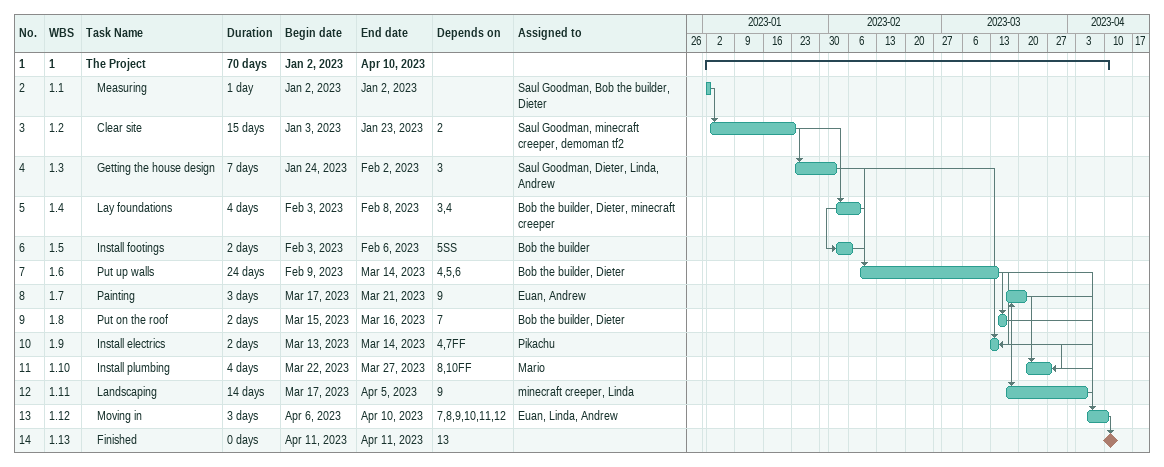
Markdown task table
| ID | WBS | Task | Duration | Start | Finish | Predecessors | Resources |
|---|---|---|---|---|---|---|---|
| 1 | 1 | **The Project** | 70d | 2023-01-02 | 2023-04-10 |  |  |
| 2 | 1.1 | Measuring | 1d | 2023-01-02 | 2023-01-02 |  | Saul Goodman, Bob the builder, Dieter |
| 3 | 1.2 | Clear site | 15d | 2023-01-03 | 2023-01-23 | 2 | Saul Goodman, minecraft creeper, demoman tf2 |
| 4 | 1.3 | Getting the house design | 7d | 2023-01-24 | 2023-02-02 | 3 | Saul Goodman, Dieter, Linda, Andrew |
| 5 | 1.4 | Lay foundations | 4d | 2023-02-03 | 2023-02-08 | 3, 4 | Bob the builder, Dieter, minecraft creeper |
| 6 | 1.5 | Install footings | 2d | 2023-02-03 | 2023-02-06 | 5SS | Bob the builder |
| 7 | 1.6 | Put up walls | 24d | 2023-02-09 | 2023-03-14 | 4, 5, 6 | Bob the builder, Dieter |
| 8 | 1.7 | Painting | 3d | 2023-03-17 | 2023-03-21 | 9 | Euan, Andrew |
| 9 | 1.8 | Put on the roof | 2d | 2023-03-15 | 2023-03-16 | 7 | Bob the builder, Dieter |
| 10 | 1.9 | Install electrics | 2d | 2023-03-13 | 2023-03-14 | 4, 7FF | Pikachu |
| 11 | 1.10 | Install plumbing | 4d | 2023-03-22 | 2023-03-27 | 8, 10FF | Mario |
| 12 | 1.11 | Landscaping | 14d | 2023-03-17 | 2023-04-05 | 9 | minecraft creeper, Linda |
| 13 | 1.12 | Moving in | 3d | 2023-04-06 | 2023-04-10 | 7, 8, 9, 10, 11, 12 | Euan, Linda, Andrew |
| 14 | 1.13 | Finished | 0d | 2023-04-11 | 2023-04-11 | 13 |  |
